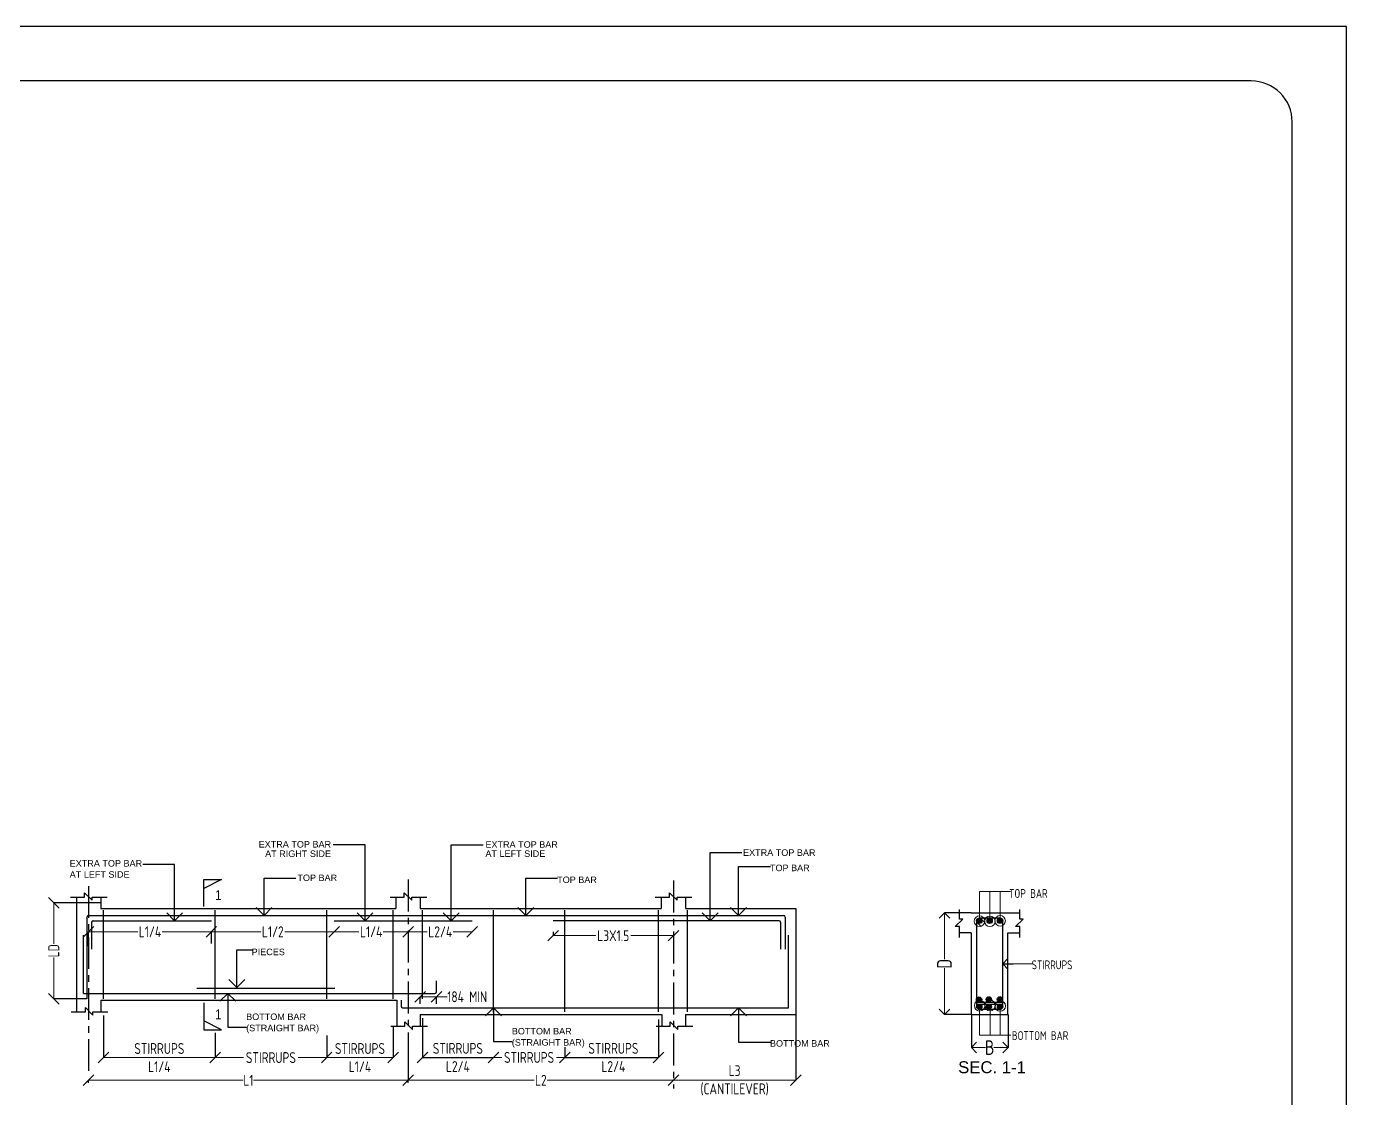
# Model space of a CAD drawing. Header units: inches. Extents: x -605 to 2991212, y -2872845 to 0.
# Drawn here: x 2852199 to 2877048, y -2066002 to -2045825 of the extents above; entities that cross this region are included whole.
import ezdxf
from ezdxf.enums import TextEntityAlignment as Align

# ---------------------------------------------------------------- set-up
doc = ezdxf.new("R2010")
doc.units = ezdxf.units.IN
doc.header["$LTSCALE"] = 600
doc.header["$MEASUREMENT"] = 0
doc.linetypes.add('CENTER', pattern=[2, 1.25, -0.25, 0.25, -0.25])
for name, color, linetype, lineweight in [('BLOCK', 7, 'Continuous', 30), ('ELE', 30, 'Continuous', 18), ('L4', 4, 'Continuous', 30), ('rDIMension', 1, 'Continuous', 18), ('rRCC 1', 3, 'Continuous', 25), ('rREINF 1', 1, 'Continuous', 25), ('rREINF 2', 4, 'Continuous', 25), ('rSHEET', 2, 'Continuous', 30), ('TEXT6', 6, 'Continuous', 50)]:
    doc.layers.add(name, color=color, linetype=linetype, lineweight=lineweight)
doc.styles.add('DIM', font='geniso.shx', dxfattribs={"width": 0.85})
doc.styles.add('ROMANS', font='arial.ttf')
doc.styles.add('style1', font='arial.ttf', dxfattribs={"height": 8})
doc.dimstyles.new('ST-100', dxfattribs={"dimscale": 100, "dimtxt": 2.5, "dimasz": 2, "dimexe": 0.18, "dimexo": 0.0625, "dimgap": 0.2, "dimtad": 0, "dimdec": 0, "dimzin": 0, "dimdsep": 46, "dimtxsty": 'DIM', "dimblk": 'OPEN90', "dimcen": 0.09, "dimclrd": 256, "dimclrt": 7, "dimadec": 0, "dimazin": 0, "dimtfac": 1, "dimtdec": 0, "dimtofl": 0, "dimtmove": 0, "dimatfit": 3, "dimldrblk": 'OPEN90', "dimfxl": 1, "dimtolj": 1, "dimtzin": 0, "dimlwd": -1, "dimarcsym": 0})
doc.dimstyles.new('ST-50', dxfattribs={"dimscale": 100, "dimtxt": 2.5, "dimasz": 2, "dimexe": 0.18, "dimexo": 0.0625, "dimgap": 0.2, "dimtad": 0, "dimdec": 0, "dimlfac": 0.5, "dimzin": 0, "dimdsep": 46, "dimtxsty": 'DIM', "dimblk": 'OPEN90', "dimcen": 0.09, "dimclrd": 256, "dimclrt": 7, "dimadec": 0, "dimazin": 0, "dimtfac": 1, "dimtdec": 0, "dimtofl": 0, "dimtmove": 0, "dimatfit": 3, "dimldrblk": 'OPEN90', "dimfxl": 1, "dimtolj": 1, "dimtzin": 0, "dimlwd": -1, "dimarcsym": 0})

# ---------------------------------------------------------------- blocks, each defined once
blk = doc.blocks.new('_Open90')
at = {"color": 0, "linetype": 'ByBlock', "lineweight": -2}
for p, q in [((0, 0), (-1, 0)), ((-0.5, 0.5), (0, 0)), ((0, 0), (-0.5, -0.5))]:
    blk.add_line(p, q, dxfattribs=at)
blk = doc.blocks.new('*D256')
at = {"layer": 'Defpoints', "color": 0, "linetype": 'ByBlock', "transparency": 16777216}
for p in [(2869478, -2062507), (2869762, -2062507), (2869985, -2064422)]:
    blk.add_point(p, dxfattribs=at)
at = {"layer": 'rDIMension', "color": 0, "lineweight": -2, "transparency": 16777216}
for p, q in [((2869762, -2062507), (2869478, -2062507)), ((2869985, -2064422), (2869478, -2064422))]:
    blk.add_line(p, q, dxfattribs=at)
at = {"layer": 'rDIMension', "transparency": 16777216}
for p, q in [((2869478, -2062707), (2869478, -2063380)), ((2869478, -2064222), (2869478, -2063550))]:
    blk.add_line(p, q, dxfattribs=at)
at = {"layer": 'rDIMension', "linetype": 'ByBlock', "transparency": 16777216, "xscale": 200, "yscale": 200, "zscale": 200}
for p, rotation in [((2869478, -2062507), 90), ((2869478, -2064422), 270)]:
    blk.add_blockref('_Open90', p, dxfattribs=dict(at, rotation=rotation))
at = {"layer": 'rDIMension', "color": 7, "linetype": 'ByBlock', "transparency": 16777216, "insert": (2869478, -2063465), "char_height": 275, "attachment_point": 5, "rotation": 90, "style": 'DIM'}
blk.add_mtext('\\A1;D', dxfattribs=at)
blk = doc.blocks.new('*D257')
at = {"layer": 'Defpoints', "color": 0, "linetype": 'ByBlock', "transparency": 16777216}
for p in [(2869985, -2064422), (2870675, -2064422), (2870675, -2065043)]:
    blk.add_point(p, dxfattribs=at)
at = {"layer": 'rDIMension', "color": 0, "lineweight": -2, "transparency": 16777216}
for p, q in [((2869985, -2064422), (2869985, -2065043)), ((2870675, -2064422), (2870675, -2065043))]:
    blk.add_line(p, q, dxfattribs=at)
at = {"layer": 'rDIMension', "transparency": 16777216}
for p, q in [((2870185, -2065043), (2870251, -2065043)), ((2870475, -2065043), (2870408, -2065043))]:
    blk.add_line(p, q, dxfattribs=at)
at = {"layer": 'rDIMension', "linetype": 'ByBlock', "transparency": 16777216, "xscale": 200, "yscale": 200, "zscale": 200, "rotation": 180}
blk.add_blockref('_Open90', (2869985, -2065043), dxfattribs=at)
at = {"layer": 'rDIMension', "linetype": 'ByBlock', "transparency": 16777216, "xscale": 200, "yscale": 200, "zscale": 200}
blk.add_blockref('_Open90', (2870675, -2065043), dxfattribs=at)
at = {"layer": 'rDIMension', "color": 7, "linetype": 'ByBlock', "transparency": 16777216, "insert": (2870330, -2065043), "char_height": 275, "attachment_point": 5, "style": 'DIM'}
blk.add_mtext('\\A1;B', dxfattribs=at)
blk = doc.blocks.new('_Oblique')
at = {"color": 0, "lineweight": -2}
blk.add_line((-0.5, -0.5), (0.5, 0.5), dxfattribs=at)
blk = doc.blocks.new('*D243')
at = {"layer": 'Defpoints', "color": 0, "linetype": 'ByBlock', "transparency": 16777216}
for p in [(2864097, -2064517), (2862332, -2065037), (2862332, -2065228)]:
    blk.add_point(p, dxfattribs=at)
at = {"layer": 'rDIMension', "color": 0, "lineweight": -2, "transparency": 16777216}
for p, q in [((2864097, -2064517), (2864097, -2065228)), ((2862332, -2065037), (2862332, -2065228))]:
    blk.add_line(p, q, dxfattribs=at)
at = {"layer": 'rDIMension', "transparency": 16777216}
for p, q in [((2862332, -2065228), (2862732, -2065228)), ((2864097, -2065228), (2863762, -2065228))]:
    blk.add_line(p, q, dxfattribs=at)
at = {"layer": 'rDIMension', "linetype": 'ByBlock', "transparency": 16777216, "xscale": 200, "yscale": 200, "zscale": 200, "rotation": 180}
blk.add_blockref('_Oblique', (2862332, -2065228), dxfattribs=at)
at = {"layer": 'rDIMension', "linetype": 'ByBlock', "transparency": 16777216, "xscale": 200, "yscale": 200, "zscale": 200}
blk.add_blockref('_Oblique', (2864097, -2065228), dxfattribs=at)
at = {"layer": 'rDIMension', "color": 7, "linetype": 'ByBlock', "transparency": 16777216, "insert": (2863247, -2065228), "char_height": 205, "attachment_point": 5, "style": 'DIM'}
blk.add_mtext('\\A1;STIRRUPS\\PL2/4', dxfattribs=at)
blk = doc.blocks.new('*D244')
at = {"layer": 'Defpoints', "color": 0, "linetype": 'ByBlock', "transparency": 16777216}
for p in [(2860989, -2065228), (2860989, -2065228), (2862332, -2065228)]:
    blk.add_point(p, dxfattribs=at)
at = {"layer": 'rDIMension', "transparency": 16777216}
for p, q in [((2860989, -2065228), (2861145, -2065228)), ((2862332, -2065228), (2862175, -2065228))]:
    blk.add_line(p, q, dxfattribs=at)
at = {"layer": 'rDIMension', "linetype": 'ByBlock', "transparency": 16777216, "xscale": 200, "yscale": 200, "zscale": 200, "rotation": 180}
blk.add_blockref('_Oblique', (2860989, -2065228), dxfattribs=at)
at = {"layer": 'rDIMension', "linetype": 'ByBlock', "transparency": 16777216, "xscale": 200, "yscale": 200, "zscale": 200}
blk.add_blockref('_Oblique', (2862332, -2065228), dxfattribs=at)
at = {"layer": 'rDIMension', "color": 7, "linetype": 'ByBlock', "transparency": 16777216, "insert": (2861660, -2065228), "char_height": 205, "attachment_point": 5, "style": 'DIM'}
blk.add_mtext('\\A1;STIRRUPS', dxfattribs=at)
blk = doc.blocks.new('*D245')
at = {"layer": 'Defpoints', "color": 0, "linetype": 'ByBlock', "transparency": 16777216}
for p in [(2859652, -2064487), (2860989, -2065228), (2860989, -2065228)]:
    blk.add_point(p, dxfattribs=at)
at = {"layer": 'rDIMension', "color": 0, "lineweight": -2, "transparency": 16777216}
blk.add_line((2859652, -2064487), (2859652, -2065228), dxfattribs=at)
at = {"layer": 'rDIMension', "transparency": 16777216}
for p, q in [((2859652, -2065228), (2859806, -2065228)), ((2860989, -2065228), (2860835, -2065228))]:
    blk.add_line(p, q, dxfattribs=at)
at = {"layer": 'rDIMension', "linetype": 'ByBlock', "transparency": 16777216, "xscale": 200, "yscale": 200, "zscale": 200, "rotation": 180}
blk.add_blockref('_Oblique', (2859652, -2065228), dxfattribs=at)
at = {"layer": 'rDIMension', "linetype": 'ByBlock', "transparency": 16777216, "xscale": 200, "yscale": 200, "zscale": 200}
blk.add_blockref('_Oblique', (2860989, -2065228), dxfattribs=at)
at = {"layer": 'rDIMension', "color": 7, "linetype": 'ByBlock', "transparency": 16777216, "insert": (2860320, -2065228), "char_height": 205, "attachment_point": 5, "style": 'DIM'}
blk.add_mtext('\\A1;STIRRUPS\\PL2/4', dxfattribs=at)
blk = doc.blocks.new('*D246')
at = {"layer": 'Defpoints', "color": 0, "linetype": 'ByBlock', "transparency": 16777216}
for p in [(2853370, -2065706), (2859384, -2065658), (2859384, -2065706)]:
    blk.add_point(p, dxfattribs=at)
at = {"layer": 'rDIMension', "color": 0, "lineweight": -2, "transparency": 16777216}
for p, q in [((2853370, -2065706), (2853370, -2065658)), ((2859384, -2065706), (2859384, -2065658))]:
    blk.add_line(p, q, dxfattribs=at)
at = {"layer": 'rDIMension', "transparency": 16777216}
for p, q in [((2853370, -2065658), (2856279, -2065658)), ((2859384, -2065658), (2856475, -2065658))]:
    blk.add_line(p, q, dxfattribs=at)
at = {"layer": 'rDIMension', "linetype": 'ByBlock', "transparency": 16777216, "xscale": 200, "yscale": 200, "zscale": 200, "rotation": 180}
blk.add_blockref('_Oblique', (2853370, -2065658), dxfattribs=at)
at = {"layer": 'rDIMension', "linetype": 'ByBlock', "transparency": 16777216, "xscale": 200, "yscale": 200, "zscale": 200}
blk.add_blockref('_Oblique', (2859384, -2065658), dxfattribs=at)
at = {"layer": 'rDIMension', "color": 7, "linetype": 'ByBlock', "transparency": 16777216, "insert": (2856377, -2065658), "char_height": 205, "attachment_point": 5, "style": 'DIM'}
blk.add_mtext('\\A1;L1', dxfattribs=at)
blk = doc.blocks.new('*D247')
at = {"layer": 'Defpoints', "color": 0, "linetype": 'ByBlock', "transparency": 16777216}
for p in [(2859384, -2065344), (2864377, -2065658), (2864377, -2065658)]:
    blk.add_point(p, dxfattribs=at)
at = {"layer": 'rDIMension', "color": 0, "lineweight": -2, "transparency": 16777216}
for p, q in [((2859384, -2065344), (2859384, -2065658)), ((2864377, -2065658), (2864377, -2065658))]:
    blk.add_line(p, q, dxfattribs=at)
at = {"layer": 'rDIMension', "transparency": 16777216}
for p, q in [((2859384, -2065658), (2861759, -2065658)), ((2864377, -2065658), (2862002, -2065658))]:
    blk.add_line(p, q, dxfattribs=at)
at = {"layer": 'rDIMension', "linetype": 'ByBlock', "transparency": 16777216, "xscale": 200, "yscale": 200, "zscale": 200, "rotation": 180}
blk.add_blockref('_Oblique', (2859384, -2065658), dxfattribs=at)
at = {"layer": 'rDIMension', "linetype": 'ByBlock', "transparency": 16777216, "xscale": 200, "yscale": 200, "zscale": 200}
blk.add_blockref('_Oblique', (2864377, -2065658), dxfattribs=at)
at = {"layer": 'rDIMension', "color": 7, "linetype": 'ByBlock', "transparency": 16777216, "insert": (2861881, -2065658), "char_height": 205, "attachment_point": 5, "style": 'DIM'}
blk.add_mtext('\\A1;L2', dxfattribs=at)
blk = doc.blocks.new('*D258')
at = {"layer": 'Defpoints', "color": 0, "linetype": 'ByBlock', "transparency": 16777216}
for p in [(2866681, -2064422), (2864377, -2065658), (2866681, -2065658)]:
    blk.add_point(p, dxfattribs=at)
at = {"layer": 'rDIMension', "color": 0, "lineweight": -2, "transparency": 16777216}
for p, q in [((2866681, -2064422), (2866681, -2065658)), ((2864377, -2065658), (2864377, -2065658))]:
    blk.add_line(p, q, dxfattribs=at)
at = {"layer": 'rDIMension', "transparency": 16777216}
for p, q in [((2864377, -2065658), (2864829, -2065658)), ((2866681, -2065658), (2866228, -2065658))]:
    blk.add_line(p, q, dxfattribs=at)
at = {"layer": 'rDIMension', "linetype": 'ByBlock', "transparency": 16777216, "xscale": 200, "yscale": 200, "zscale": 200, "rotation": 180}
blk.add_blockref('_Oblique', (2864377, -2065658), dxfattribs=at)
at = {"layer": 'rDIMension', "linetype": 'ByBlock', "transparency": 16777216, "xscale": 200, "yscale": 200, "zscale": 200}
blk.add_blockref('_Oblique', (2866681, -2065658), dxfattribs=at)
at = {"layer": 'rDIMension', "color": 7, "linetype": 'ByBlock', "transparency": 16777216, "insert": (2865529, -2065658), "char_height": 205, "attachment_point": 5, "style": 'DIM'}
blk.add_mtext('\\A1;L3\\P(CANTILEVER)', dxfattribs=at)
blk = doc.blocks.new('*D248')
at = {"layer": 'Defpoints', "color": 0, "linetype": 'ByBlock', "transparency": 16777216}
for p in [(2859104, -2064639), (2857851, -2064813), (2857851, -2065231)]:
    blk.add_point(p, dxfattribs=at)
at = {"layer": 'rDIMension', "color": 0, "lineweight": -2, "transparency": 16777216}
for p, q in [((2859104, -2064639), (2859104, -2065231)), ((2857851, -2064813), (2857851, -2065231))]:
    blk.add_line(p, q, dxfattribs=at)
at = {"layer": 'rDIMension', "transparency": 16777216}
for p, q in [((2857851, -2065231), (2857963, -2065231)), ((2859104, -2065231), (2858992, -2065231))]:
    blk.add_line(p, q, dxfattribs=at)
at = {"layer": 'rDIMension', "linetype": 'ByBlock', "transparency": 16777216, "xscale": 200, "yscale": 200, "zscale": 200, "rotation": 180}
blk.add_blockref('_Oblique', (2857851, -2065231), dxfattribs=at)
at = {"layer": 'rDIMension', "linetype": 'ByBlock', "transparency": 16777216, "xscale": 200, "yscale": 200, "zscale": 200}
blk.add_blockref('_Oblique', (2859104, -2065231), dxfattribs=at)
at = {"layer": 'rDIMension', "color": 7, "linetype": 'ByBlock', "transparency": 16777216, "insert": (2858477, -2065231), "char_height": 205, "attachment_point": 5, "style": 'DIM'}
blk.add_mtext('\\A1;STIRRUPS\\PL1/4', dxfattribs=at)
blk = doc.blocks.new('*D249')
at = {"layer": 'Defpoints', "color": 0, "linetype": 'ByBlock', "transparency": 16777216}
for p in [(2855751, -2064762), (2857851, -2064859), (2855751, -2065231)]:
    blk.add_point(p, dxfattribs=at)
at = {"layer": 'rDIMension', "color": 0, "lineweight": -2, "transparency": 16777216}
for p, q in [((2855751, -2064762), (2855751, -2065231)), ((2857851, -2064859), (2857851, -2065231))]:
    blk.add_line(p, q, dxfattribs=at)
at = {"layer": 'rDIMension', "transparency": 16777216}
for p, q in [((2855751, -2065231), (2856286, -2065231)), ((2857851, -2065231), (2857316, -2065231))]:
    blk.add_line(p, q, dxfattribs=at)
at = {"layer": 'rDIMension', "linetype": 'ByBlock', "transparency": 16777216, "xscale": 200, "yscale": 200, "zscale": 200, "rotation": 180}
blk.add_blockref('_Oblique', (2855751, -2065231), dxfattribs=at)
at = {"layer": 'rDIMension', "linetype": 'ByBlock', "transparency": 16777216, "xscale": 200, "yscale": 200, "zscale": 200}
blk.add_blockref('_Oblique', (2857851, -2065231), dxfattribs=at)
at = {"layer": 'rDIMension', "color": 7, "linetype": 'ByBlock', "transparency": 16777216, "insert": (2856801, -2065231), "char_height": 205, "attachment_point": 5, "style": 'DIM'}
blk.add_mtext('\\A1;STIRRUPS', dxfattribs=at)
blk = doc.blocks.new('*D250')
at = {"layer": 'Defpoints', "color": 0, "linetype": 'ByBlock', "transparency": 16777216}
for p in [(2853651, -2064441), (2855751, -2064836), (2853651, -2065231)]:
    blk.add_point(p, dxfattribs=at)
at = {"layer": 'rDIMension', "color": 0, "lineweight": -2, "transparency": 16777216}
for p, q in [((2853651, -2064441), (2853651, -2065231)), ((2855751, -2064836), (2855751, -2065231))]:
    blk.add_line(p, q, dxfattribs=at)
at = {"layer": 'rDIMension', "transparency": 16777216}
for p, q in [((2853651, -2065231), (2854186, -2065231)), ((2855751, -2065231), (2855216, -2065231))]:
    blk.add_line(p, q, dxfattribs=at)
at = {"layer": 'rDIMension', "linetype": 'ByBlock', "transparency": 16777216, "xscale": 200, "yscale": 200, "zscale": 200, "rotation": 180}
blk.add_blockref('_Oblique', (2853651, -2065231), dxfattribs=at)
at = {"layer": 'rDIMension', "linetype": 'ByBlock', "transparency": 16777216, "xscale": 200, "yscale": 200, "zscale": 200}
blk.add_blockref('_Oblique', (2855751, -2065231), dxfattribs=at)
at = {"layer": 'rDIMension', "color": 7, "linetype": 'ByBlock', "transparency": 16777216, "insert": (2854701, -2065231), "char_height": 205, "attachment_point": 5, "style": 'DIM'}
blk.add_mtext('\\A1;STIRRUPS\\PL1/4', dxfattribs=at)
blk = doc.blocks.new('*D251')
at = {"layer": 'Defpoints', "color": 0, "linetype": 'ByBlock', "transparency": 16777216}
for p in [(2855680, -2062863), (2853370, -2063136), (2855680, -2063085)]:
    blk.add_point(p, dxfattribs=at)
at = {"layer": 'rDIMension', "color": 0, "lineweight": -2, "transparency": 16777216}
for p, q in [((2853370, -2063136), (2853370, -2062863)), ((2855680, -2063085), (2855680, -2062863))]:
    blk.add_line(p, q, dxfattribs=at)
at = {"layer": 'rDIMension', "transparency": 16777216}
for p, q in [((2853370, -2062863), (2854296, -2062863)), ((2855680, -2062863), (2854754, -2062863))]:
    blk.add_line(p, q, dxfattribs=at)
at = {"layer": 'rDIMension', "linetype": 'ByBlock', "transparency": 16777216, "xscale": 200, "yscale": 200, "zscale": 200, "rotation": 180}
blk.add_blockref('_Oblique', (2853370, -2062863), dxfattribs=at)
at = {"layer": 'rDIMension', "linetype": 'ByBlock', "transparency": 16777216, "xscale": 200, "yscale": 200, "zscale": 200}
blk.add_blockref('_Oblique', (2855680, -2062863), dxfattribs=at)
at = {"layer": 'rDIMension', "color": 7, "linetype": 'ByBlock', "transparency": 16777216, "insert": (2854525, -2062863), "char_height": 205, "attachment_point": 5, "style": 'DIM'}
blk.add_mtext('\\A1;L1/4', dxfattribs=at)
blk = doc.blocks.new('*D252')
at = {"layer": 'Defpoints', "color": 0, "linetype": 'ByBlock', "transparency": 16777216}
for p in [(2855680, -2062863), (2857993, -2062863), (2857993, -2062863)]:
    blk.add_point(p, dxfattribs=at)
at = {"layer": 'rDIMension', "transparency": 16777216}
for p, q in [((2855680, -2062863), (2856611, -2062863)), ((2857993, -2062863), (2857062, -2062863))]:
    blk.add_line(p, q, dxfattribs=at)
at = {"layer": 'rDIMension', "linetype": 'ByBlock', "transparency": 16777216, "xscale": 200, "yscale": 200, "zscale": 200, "rotation": 180}
blk.add_blockref('_Oblique', (2855680, -2062863), dxfattribs=at)
at = {"layer": 'rDIMension', "linetype": 'ByBlock', "transparency": 16777216, "xscale": 200, "yscale": 200, "zscale": 200}
blk.add_blockref('_Oblique', (2857993, -2062863), dxfattribs=at)
at = {"layer": 'rDIMension', "color": 7, "linetype": 'ByBlock', "transparency": 16777216, "insert": (2856837, -2062863), "char_height": 205, "attachment_point": 5, "style": 'DIM'}
blk.add_mtext('\\A1;L1/2', dxfattribs=at)
blk = doc.blocks.new('*D259')
at = {"layer": 'Defpoints', "color": 0, "linetype": 'ByBlock', "transparency": 16777216}
for p in [(2857993, -2062863), (2859384, -2062863), (2859384, -2062863)]:
    blk.add_point(p, dxfattribs=at)
at = {"layer": 'rDIMension', "transparency": 16777216}
for p, q in [((2857993, -2062863), (2858459, -2062863)), ((2859384, -2062863), (2858917, -2062863))]:
    blk.add_line(p, q, dxfattribs=at)
at = {"layer": 'rDIMension', "color": 0, "lineweight": -2, "transparency": 16777216}
blk.add_line((2859384, -2062863), (2859384, -2062863), dxfattribs=at)
at = {"layer": 'rDIMension', "linetype": 'ByBlock', "transparency": 16777216, "xscale": 200, "yscale": 200, "zscale": 200, "rotation": 180}
blk.add_blockref('_Oblique', (2857993, -2062863), dxfattribs=at)
at = {"layer": 'rDIMension', "linetype": 'ByBlock', "transparency": 16777216, "xscale": 200, "yscale": 200, "zscale": 200}
blk.add_blockref('_Oblique', (2859384, -2062863), dxfattribs=at)
at = {"layer": 'rDIMension', "color": 7, "linetype": 'ByBlock', "transparency": 16777216, "insert": (2858688, -2062863), "char_height": 205, "attachment_point": 5, "style": 'DIM'}
blk.add_mtext('\\A1;L1/4', dxfattribs=at)
blk = doc.blocks.new('*D253')
at = {"layer": 'Defpoints', "color": 0, "linetype": 'ByBlock', "transparency": 16777216}
for p in [(2859384, -2062863), (2860592, -2062863), (2860592, -2062863)]:
    blk.add_point(p, dxfattribs=at)
at = {"layer": 'rDIMension', "transparency": 16777216}
for p, q in [((2859384, -2062863), (2859741, -2062863)), ((2860592, -2062863), (2860234, -2062863))]:
    blk.add_line(p, q, dxfattribs=at)
at = {"layer": 'rDIMension', "linetype": 'ByBlock', "transparency": 16777216, "xscale": 200, "yscale": 200, "zscale": 200, "rotation": 180}
blk.add_blockref('_Oblique', (2859384, -2062863), dxfattribs=at)
at = {"layer": 'rDIMension', "linetype": 'ByBlock', "transparency": 16777216, "xscale": 200, "yscale": 200, "zscale": 200}
blk.add_blockref('_Oblique', (2860592, -2062863), dxfattribs=at)
at = {"layer": 'rDIMension', "color": 7, "linetype": 'ByBlock', "transparency": 16777216, "insert": (2859988, -2062863), "char_height": 205, "attachment_point": 5, "style": 'DIM'}
blk.add_mtext('\\A1;L2/4', dxfattribs=at)
blk = doc.blocks.new('*D260')
at = {"layer": 'Defpoints', "color": 0, "linetype": 'ByBlock', "transparency": 16777216}
for p in [(2862113, -2062863), (2862113, -2062936), (2864377, -2062936)]:
    blk.add_point(p, dxfattribs=at)
at = {"layer": 'rDIMension', "color": 0, "lineweight": -2, "transparency": 16777216}
for p, q in [((2862113, -2062863), (2862113, -2062936)), ((2864377, -2062936), (2864377, -2062936))]:
    blk.add_line(p, q, dxfattribs=at)
at = {"layer": 'rDIMension', "transparency": 16777216}
for p, q in [((2862113, -2062936), (2862917, -2062936)), ((2864377, -2062936), (2863574, -2062936))]:
    blk.add_line(p, q, dxfattribs=at)
at = {"layer": 'rDIMension', "linetype": 'ByBlock', "transparency": 16777216, "xscale": 200, "yscale": 200, "zscale": 200, "rotation": 180}
blk.add_blockref('_Oblique', (2862113, -2062936), dxfattribs=at)
at = {"layer": 'rDIMension', "linetype": 'ByBlock', "transparency": 16777216, "xscale": 200, "yscale": 200, "zscale": 200}
blk.add_blockref('_Oblique', (2864377, -2062936), dxfattribs=at)
at = {"layer": 'rDIMension', "color": 7, "linetype": 'ByBlock', "transparency": 16777216, "insert": (2863245, -2062936), "char_height": 205, "attachment_point": 5, "style": 'DIM'}
blk.add_mtext('\\A1;L3X1.5', dxfattribs=at)
blk = doc.blocks.new('*D254')
at = {"layer": 'Defpoints', "color": 0, "linetype": 'ByBlock', "transparency": 16777216}
for p in [(2859917, -2064086), (2859613, -2064218), (2859917, -2064218)]:
    blk.add_point(p, dxfattribs=at)
at = {"layer": 'rDIMension', "color": 0, "lineweight": -2, "transparency": 16777216}
for p, q in [((2859613, -2064218), (2859613, -2064086)), ((2859917, -2064218), (2859917, -2064086))]:
    blk.add_line(p, q, dxfattribs=at)
at = {"layer": 'rDIMension', "transparency": 16777216}
for p, q in [((2859613, -2064086), (2859917, -2064086)), ((2859917, -2064086), (2860117, -2064086))]:
    blk.add_line(p, q, dxfattribs=at)
at = {"layer": 'rDIMension', "linetype": 'ByBlock', "transparency": 16777216, "xscale": 200, "yscale": 200, "zscale": 200, "rotation": 180}
blk.add_blockref('_Oblique', (2859613, -2064086), dxfattribs=at)
at = {"layer": 'rDIMension', "linetype": 'ByBlock', "transparency": 16777216, "xscale": 200, "yscale": 200, "zscale": 200}
blk.add_blockref('_Oblique', (2859917, -2064086), dxfattribs=at)
at = {"layer": 'rDIMension', "color": 7, "linetype": 'ByBlock', "transparency": 16777216, "insert": (2860495, -2064086), "char_height": 205, "attachment_point": 5, "style": 'DIM'}
blk.add_mtext('\\A1;184 MIN', dxfattribs=at)
blk = doc.blocks.new('*D261')
at = {"layer": 'Defpoints', "color": 0, "linetype": 'ByBlock', "transparency": 16777216}
for p in [(2853599, -2062318), (2852714, -2064123), (2853339, -2064123)]:
    blk.add_point(p, dxfattribs=at)
at = {"layer": 'rDIMension', "color": 0, "lineweight": -2, "transparency": 16777216}
for p, q in [((2853599, -2062318), (2852714, -2062318)), ((2853339, -2064123), (2852714, -2064123))]:
    blk.add_line(p, q, dxfattribs=at)
at = {"layer": 'rDIMension', "transparency": 16777216}
for p, q in [((2852714, -2062318), (2852714, -2063091)), ((2852714, -2064123), (2852714, -2063350))]:
    blk.add_line(p, q, dxfattribs=at)
at = {"layer": 'rDIMension', "linetype": 'ByBlock', "transparency": 16777216, "xscale": 200, "yscale": 200, "zscale": 200}
for p, rotation in [((2852714, -2062318), 90), ((2852714, -2064123), 270)]:
    blk.add_blockref('_Oblique', p, dxfattribs=dict(at, rotation=rotation))
at = {"layer": 'rDIMension', "color": 7, "linetype": 'ByBlock', "transparency": 16777216, "insert": (2852714, -2063221), "char_height": 205, "attachment_point": 5, "rotation": 90, "style": 'DIM'}
blk.add_mtext('\\A1;LD', dxfattribs=at)
blk = doc.blocks.new('SMV-2')
at = {"layer": 'L4'}
for points in [[(0, 0), (0, -815), (-535, -815)], [(-535, -815), (0, -546)]]:
    blk.add_lwpolyline(points, dxfattribs=at)
at = {"layer": 'TEXT6', "style": 'ROMANS', "width": 0.85}
blk.add_attdef('SEC', text='', height=300, dxfattribs=at).set_placement((-410, -346), align=Align.MIDDLE_CENTER)

msp = doc.modelspace()

# ---------------------------------------------------------------- hatches: boundary and pattern name
at = {"layer": 'rREINF 2'}
h = msp.add_hatch(color=256, dxfattribs=at)
h.dxf.hatch_style = 1
h.paths.add_polyline_path([(2870183.7, -2062656.9, 1), (2870084.7, -2062656.9, 1)])
h = msp.add_hatch(color=256, dxfattribs=at)
h.dxf.hatch_style = 1
h.paths.add_polyline_path([(2870379.2, -2062656.9, 1), (2870280.2, -2062656.9, 1)])
h = msp.add_hatch(color=256, dxfattribs=at)
h.dxf.hatch_style = 1
h.paths.add_polyline_path([(2870574.7, -2062656.9, 1), (2870475.7, -2062656.9, 1)])
h = msp.add_hatch(color=256, dxfattribs=at)
h.dxf.hatch_style = 1
h.paths.add_polyline_path([(2870180.1, -2064139, 1), (2870081.1, -2064139, 1)])
h = msp.add_hatch(color=256, dxfattribs=at)
h.dxf.hatch_style = 1
h.paths.add_polyline_path([(2870363.5, -2064135.4, 1), (2870264.5, -2064135.4, 1)])
h = msp.add_hatch(color=256, dxfattribs=at)
h.dxf.hatch_style = 1
h.paths.add_polyline_path([(2870572, -2064133.1, 1), (2870473, -2064133.1, 1)])
h = msp.add_hatch(color=256, dxfattribs=at)
h.dxf.hatch_style = 1
h.paths.add_polyline_path([(2870183.7, -2064272.5, 1), (2870084.7, -2064272.5, 1)])
h = msp.add_hatch(color=256, dxfattribs=at)
h.dxf.hatch_style = 1
h.paths.add_polyline_path([(2870363.5, -2064272.5, 1), (2870264.5, -2064272.5, 1)])
h = msp.add_hatch(color=256, dxfattribs=at)
h.dxf.hatch_style = 1
h.paths.add_polyline_path([(2870574.7, -2064272.5, 1), (2870475.7, -2064272.5, 1)])

# ---------------------------------------------------------------- linework, layer by layer
at = {"color": 8, "linetype": 'CENTER', "ltscale": 0.8}
for p, q in [((2859384.2, -2061879.1), (2859384.2, -2065540.2)), ((2864376.8, -2061899.8), (2864376.8, -2065815.2)), ((2853369.7, -2062002), (2853369.7, -2065540.2))]:
    msp.add_line(p, q, dxfattribs=at)
at = {"layer": 'rDIMension', "linetype": 'ByBlock'}
for p, q in [((2853650.9, -2065231.4), (2855750.9, -2065231.4)), ((2857850.9, -2065231.4), (2859103.9, -2065231.4)), ((2864376.8, -2065657.8), (2866680.5, -2065657.8))]:
    msp.add_line(p, q, dxfattribs=at)
at = {"layer": 'rRCC 1'}
for p, q in [((2853140.5, -2062209.4), (2853140.5, -2064368.3)), ((2853598.9, -2062209.4), (2853598.9, -2062426.9)), ((2859154.9, -2062209.4), (2859154.9, -2062426.9)), ((2859613.4, -2062209.4), (2859613.4, -2062426.9)), ((2864147.6, -2062209.4), (2864147.6, -2062426.9)), ((2864606.1, -2062209.4), (2864606.1, -2062426.9)), ((2853598.9, -2062426.9), (2859154.9, -2062426.9)), ((2859613.4, -2062426.9), (2864147.6, -2062426.9)), ((2864606.1, -2062426.9), (2866680.5, -2062426.9)), ((2866680.5, -2062426.9), (2866680.5, -2064422)), ((2869984.7, -2062507.4), (2869761.7, -2062507.4)), ((2869984.7, -2062507.4), (2870674.7, -2062507.4)), ((2870674.7, -2062507.4), (2870897.7, -2062507.4)), ((2869984.7, -2062882.4), (2869761.7, -2062882.4)), ((2870674.7, -2062882.4), (2870897.7, -2062882.4)), ((2853598.9, -2064151.6), (2859168.8, -2064151.6)), ((2853598.9, -2064151.6), (2853598.9, -2064368.3)), ((2859168.8, -2064151.6), (2859168.8, -2064638.7)), ((2859613.4, -2064293), (2864161.5, -2064293)), ((2859613.4, -2064422), (2864161.5, -2064422)), ((2859613.4, -2064422), (2859613.4, -2064638.7)), ((2864161.5, -2064422), (2864161.5, -2064638.7)), ((2864606.1, -2064422), (2866680.5, -2064422)), ((2864606.1, -2064422), (2864606.1, -2064638.7))]:
    msp.add_line(p, q, dxfattribs=at)
at = {"layer": 'rRCC 1', "color": 1, "linetype": 'ByBlock'}
for p, q in [((2870097.5, -2062690.1), (2870169.4, -2062761.9)), ((2870170.2, -2062622.9), (2870231.9, -2062684.6)), ((2870084.7, -2064184.9), (2870574.7, -2064184.9)), ((2870084.7, -2064223), (2870574.7, -2064223))]:
    msp.add_line(p, q, dxfattribs=at)
at = {"layer": 'rRCC 1'}
for points in [[(2853028.8, -2062209.4), (2853294.7, -2062209.4), (2853294.7, -2062127.4), (2853438.1, -2062270.9), (2853438.1, -2062209.4), (2853719.5, -2062209.4)], [(2859043.3, -2062209.4), (2859309.1, -2062209.4), (2859309.1, -2062127.4), (2859452.6, -2062270.9), (2859452.6, -2062209.4), (2859733.9, -2062209.4)], [(2864036, -2062209.4), (2864301.8, -2062209.4), (2864301.8, -2062127.4), (2864445.3, -2062270.9), (2864445.3, -2062209.4), (2864726.6, -2062209.4)], [(2869761.7, -2062970.4), (2869761.7, -2062766.6), (2869679.7, -2062766.6), (2869823.2, -2062623.1), (2869761.7, -2062623.1), (2869761.7, -2062441.3)], [(2870897.7, -2062970.4), (2870897.7, -2062766.6), (2870815.8, -2062766.6), (2870959.3, -2062623.1), (2870897.7, -2062623.1), (2870897.7, -2062441.3)], [(2869984.7, -2062882.4), (2869984.7, -2064422), (2870674.7, -2064422), (2870674.7, -2062882.4)], [(2853042.7, -2064368.3), (2853308.5, -2064368.3), (2853308.5, -2064286.4), (2853452, -2064429.8), (2853452, -2064368.3), (2853733.4, -2064368.3)], [(2859057.2, -2064638.7), (2859323, -2064638.7), (2859323, -2064556.7), (2859466.5, -2064700.2), (2859466.5, -2064638.7), (2859747.8, -2064638.7)], [(2864049.9, -2064638.7), (2864315.7, -2064638.7), (2864315.7, -2064556.7), (2864459.2, -2064700.2), (2864459.2, -2064638.7), (2864740.5, -2064638.7)]]:
    msp.add_lwpolyline(points, dxfattribs=at)
at = {"layer": 'rRCC 1', "color": 1, "linetype": 'ByBlock'}
msp.add_lwpolyline([(2870525.2, -2062607.4), (2870134.2, -2062607.4, 0.4142136), (2870084.7, -2062656.9), (2870084.7, -2064272.5, 0.4142136), (2870134.2, -2064322), (2870525.2, -2064322, 0.4142136), (2870574.7, -2064272.5), (2870574.7, -2062656.9, 0.4142136)], format="xyb", close=True, dxfattribs=at)
msp.add_arc((2870508.6, -2064116.3), 68.8, 275.3335, 343.95093, dxfattribs=at)
at = {"layer": 'rREINF 1'}
for p, q in [((2853650.9, -2064123.1), (2853650.9, -2062459.4)), ((2855750.9, -2064123.1), (2855750.9, -2062459.4)), ((2857850.9, -2064123.1), (2857850.9, -2062459.4)), ((2859103.9, -2064123.1), (2859103.9, -2062459.4)), ((2859652.1, -2064123.1), (2859652.1, -2062459.4)), ((2860988.7, -2064379.6), (2860988.7, -2062459.4)), ((2862331.6, -2064369.6), (2862331.6, -2062459.4)), ((2864096.6, -2064369.6), (2864096.6, -2062459.4)), ((2864644.8, -2064369.6), (2864644.8, -2062459.4)), ((2853369, -2062556), (2866452, -2062556)), ((2853425.5, -2062684.8), (2853425.5, -2063189.2)), ((2853455.5, -2062654.8), (2855680.5, -2062654.8)), ((2857992.6, -2062654.8), (2860591.6, -2062654.8)), ((2866365.5, -2062654.8), (2862113.4, -2062654.8)), ((2866395.5, -2062684.8), (2866395.5, -2063189.2)), ((2855407.2, -2063922.9), (2858006.2, -2063922.9)), ((2859917.4, -2063991.7), (2859917.4, -2063786.6)), ((2853276.7, -2064021.7), (2859887.4, -2064021.7)), ((2859250.5, -2064151.6), (2859250.5, -2064263)), ((2859280.5, -2064293), (2866544.3, -2064293)), ((2859645.7, -2065227.7), (2860988.7, -2065227.7)), ((2862331.6, -2065227.7), (2864096.6, -2065227.7))]:
    msp.add_line(p, q, dxfattribs=at)
at = {"layer": 'rREINF 1', "color": 1, "linetype": 'ByBlock'}
for p, q in [((2853339, -2062586), (2853339, -2064123.1)), ((2866482, -2062586), (2866482, -2063189.2)), ((2853276.7, -2064021.7), (2853276.7, -2062926.3)), ((2866544.3, -2064293), (2866544.3, -2062926.3))]:
    msp.add_line(p, q, dxfattribs=at)
at = {"layer": 'rREINF 1', "linetype": 'ByBlock'}
for centre, start, end in [((2853369, -2062586), 90, 180), ((2866452, -2062586), 0, 90)]:
    msp.add_arc(centre, 30, start, end, dxfattribs=at)
at = {"layer": 'rREINF 1'}
for centre, start, end in [((2853455.5, -2062684.8), 90, 180), ((2866365.5, -2062684.8), 0, 90), ((2859887.4, -2063991.7), 270, 0), ((2859280.5, -2064263), 180, 270)]:
    msp.add_arc(centre, 30, start, end, dxfattribs=at)
at = {"layer": 'rREINF 2'}
for centre in [(2870134.2, -2062656.9), (2870329.7, -2062656.9), (2870525.2, -2062656.9), (2870130.6, -2064139), (2870314, -2064135.4), (2870522.5, -2064133.1), (2870134.2, -2064272.5), (2870314, -2064272.5), (2870525.2, -2064272.5)]:
    msp.add_circle(centre, 49.5, dxfattribs=at)
at = {"layer": 'rSHEET'}
msp.add_lwpolyline([(2877048.1, -2153550.4), (2877048.1, -2045824.8), (2800878.4, -2045824.8), (2800878.4, -2153550.4)], close=True, dxfattribs=at)
msp.add_lwpolyline([(2876024.1, -2151755), (2876024.1, -2047620.3, 0.4142136), (2875254.6, -2046850.8), (2802671.9, -2046850.8, 0.4142136), (2801902.5, -2047620.3), (2801902.5, -2151755, 0.4142136), (2802671.9, -2152524.4), (2875254.6, -2152524.4, 0.4142136)], format="xyb", close=True, dxfattribs=at)

# ---------------------------------------------------------------- block references
at = {"layer": 'BLOCK'}
ref = msp.add_blockref('SMV-2', (2855539.5, -2062390.3), dxfattribs=dict(at, xscale=0.6250000000291038, yscale=0.6250000000145519, zscale=0.625, rotation=180))
ref.add_attrib('SEC', '1', dxfattribs={"layer": 'TEXT6', "height": 187.5, "style": 'ROMANS', "width": 0.85}).set_placement((2855812.5, -2062173.9), align=Align.MIDDLE_CENTER)
ref = msp.add_blockref('SMV-2', (2855539.5, -2064200), dxfattribs=dict(at, xscale=-0.6250000000291038, yscale=0.6250000000291038, zscale=0.6250000000291038))
ref.add_attrib('SEC', '1', dxfattribs={"layer": 'TEXT6', "height": 187.5, "style": 'ROMANS', "width": 0.85}).set_placement((2855812.5, -2064416.5), align=Align.MIDDLE_CENTER)

# ---------------------------------------------------------------- texts
at = {"layer": 'ELE', "style": 'style1'}
for s, height, p in [('EXTRA TOP BAR', 122, (2856570.4, -2061277.7)), ('EXTRA TOP BAR', 122, (2860838.9, -2061281.8)), ('AT RIGHT SIDE', 122, (2856692.2, -2061454.6)), ('AT LEFT SIDE', 122, (2860838.9, -2061453.6)), ('EXTRA TOP BAR', 122, (2865687.9, -2061434.5)), ('AT LEFT SIDE', 122, (2853013.8, -2061845.1)), ('EXTRA TOP BAR', 122, (2853013.8, -2061636.2)), ('TOP BAR', 122, (2866194.7, -2061722.4)), ('TOP BAR', 122, (2857299.5, -2061908.1)), ('TOP BAR', 122, (2862189.1, -2061945.5)), ('PIECES', 122, (2856438.4, -2063303.2)), ('BOTTOM BAR', 122, (2856335.2, -2064523.1)), ('(STRAIGHT BAR)', 122, (2856335.2, -2064734.6)), ('BOTTOM BAR', 122, (2861335.8, -2064794.4)), ('(STRAIGHT BAR)', 122, (2861335.8, -2065005.9)), ('BOTTOM BAR', 122, (2866194.7, -2065024.5)), ('SEC. 1-1', 225, (2869736.8, -2065524.3))]:
    msp.add_text(s, height=height, dxfattribs=at).set_placement(p)
at = {"layer": 'rDIMension', "color": 7, "linetype": 'ByBlock', "style": 'DIM', "width": 0.85}
for s, p in [('TOP BAR', (2870695.6, -2062225.2)), ('STIRRUPS', (2871120.1, -2063568.7)), ('BOTTOM BAR', (2870747.2, -2064900.8))]:
    msp.add_text(s, height=167, dxfattribs=at).set_placement(p)

# ---------------------------------------------------------------- dimensions: what is measured, and where the dimension line sits
at = {"layer": 'rDIMension', "linetype": 'ByBlock'}
for base, p1, p2, text, override, picture, middle in [((2852714.3, -2064123.1), (2853598.9, -2062318.1), (2853339, -2064123.1), 'LD', {"dimtxt": 2.05, "dimexe": 0, "dimexo": 0, "dimblk1": 'Oblique', "dimblk2": 'Oblique', "dimsah": 1, "dimfxl": 3, "dimtfillclr": 256, "dimarcsym": 1}, '*D261', (2852714.3, -2063220.6)), ((2869477.8, -2062507.4), (2869984.7, -2064422), (2869761.7, -2062507.4), 'D', {"dimtxt": 2.75, "dimexe": 0, "dimexo": 0, "dimfxl": 3, "dimtfillclr": 256, "dimarcsym": 1}, '*D256', (2869477.8, -2063464.7))]:
    dim = msp.add_linear_dim(base=base, p1=p1, p2=p2, angle=90, text=text, dimstyle='ST-100', override=override, dxfattribs=at)
    dim.commit()
    dim.dimension.update_dxf_attribs({"geometry": picture, "text_midpoint": middle})
for base, p1, p2, text, override, picture, middle in [((2855680.5, -2062862.9), (2853369.7, -2063135.6), (2855680.5, -2063085.3), 'L1/4', {"dimtxt": 2.05, "dimexe": 0, "dimexo": 0, "dimblk1": 'Oblique', "dimblk2": 'Oblique', "dimsah": 1, "dimfxl": 3, "dimtfillclr": 256, "dimarcsym": 1}, '*D251', (2854525.1, -2062862.9)), ((2857992.6, -2062862.9), (2855680.5, -2062862.9), (2857992.6, -2062862.9), 'L1/2', {"dimtxt": 2.05, "dimexe": 0, "dimexo": 0, "dimblk1": 'Oblique', "dimblk2": 'Oblique', "dimsah": 1, "dimfxl": 3, "dimtfillclr": 256, "dimarcsym": 1}, '*D252', (2856836.5, -2062862.9)), ((2859384.2, -2062862.9), (2857992.6, -2062862.9), (2859384.2, -2062862.9), 'L1/4', {"dimtxt": 2.05, "dimexe": 0, "dimexo": 0, "dimblk1": 'Oblique', "dimblk2": 'Oblique', "dimsah": 1, "dimfxl": 3, "dimtfillclr": 256, "dimarcsym": 1}, '*D259', (2858688.4, -2062862.9)), ((2860591.6, -2062862.9), (2859384.2, -2062862.9), (2860591.6, -2062862.9), 'L2/4', {"dimtxt": 2.05, "dimexe": 0, "dimexo": 0, "dimblk1": 'Oblique', "dimblk2": 'Oblique', "dimsah": 1, "dimfxl": 3, "dimtfillclr": 256, "dimarcsym": 1}, '*D253', (2859987.9, -2062862.9)), ((2862113.4, -2062935.7), (2864376.8, -2062935.7), (2862113.4, -2062862.9), 'L3X1.5', {"dimtxt": 2.05, "dimexe": 0, "dimexo": 0, "dimblk1": 'Oblique', "dimblk2": 'Oblique', "dimsah": 1, "dimfxl": 3, "dimtfillclr": 256, "dimarcsym": 1}, '*D260', (2863245.1, -2062935.7)), ((2853650.9, -2065231.4), (2855750.9, -2064836.1), (2853650.9, -2064440.7), 'STIRRUPS\\PL1/4', {"dimtxt": 2.05, "dimexe": 0, "dimexo": 0, "dimblk1": 'Oblique', "dimblk2": 'Oblique', "dimsah": 1, "dimfxl": 3, "dimtfillclr": 256, "dimarcsym": 1}, '*D250', (2854700.9, -2065231.4)), ((2866680.5, -2065657.8), (2864376.8, -2065657.8), (2866680.5, -2064422), 'L3\\P(CANTILEVER)', {"dimtxt": 2.05, "dimexe": 0, "dimexo": 0, "dimblk1": 'Oblique', "dimblk2": 'Oblique', "dimsah": 1, "dimfxl": 3, "dimtfillclr": 256, "dimarcsym": 1}, '*D258', (2865528.7, -2065657.8)), ((2870674.7, -2065042.7), (2869984.7, -2064422), (2870674.7, -2064422), 'B', {"dimtxt": 2.75, "dimexe": 0, "dimexo": 0, "dimfxl": 3, "dimtfillclr": 256, "dimarcsym": 1}, '*D257', (2870329.7, -2065042.7)), ((2857850.9, -2065231.4), (2859103.9, -2064638.7), (2857850.9, -2064813), 'STIRRUPS\\PL1/4', {"dimtxt": 2.05, "dimexe": 0, "dimexo": 0, "dimblk1": 'Oblique', "dimblk2": 'Oblique', "dimsah": 1, "dimfxl": 3, "dimtfillclr": 256, "dimarcsym": 1}, '*D248', (2858477.4, -2065231.4)), ((2860988.7, -2065227.7), (2859652.1, -2064486.8), (2860988.7, -2065227.7), 'STIRRUPS\\PL2/4', {"dimtxt": 2.05, "dimexe": 0, "dimexo": 0, "dimblk1": 'Oblique', "dimblk2": 'Oblique', "dimsah": 1, "dimfxl": 3, "dimtfillclr": 256, "dimarcsym": 1}, '*D245', (2860320.4, -2065227.7)), ((2855750.9, -2065231.4), (2857850.9, -2064859.3), (2855750.9, -2064762.4), 'STIRRUPS', {"dimtxt": 2.05, "dimexe": 0, "dimexo": 0, "dimblk1": 'Oblique', "dimblk2": 'Oblique', "dimsah": 1, "dimfxl": 3, "dimtfillclr": 256, "dimarcsym": 1}, '*D249', (2856800.9, -2065231.4)), ((2864376.8, -2065657.8), (2859384.2, -2065343.6), (2864376.8, -2065657.8), 'L2', {"dimtxt": 2.05, "dimexe": 0, "dimexo": 0, "dimblk1": 'Oblique', "dimblk2": 'Oblique', "dimsah": 1, "dimfxl": 3, "dimtfillclr": 256, "dimarcsym": 1}, '*D247', (2861880.5, -2065657.8)), ((2859384.2, -2065657.8), (2853369.7, -2065706.2), (2859384.2, -2065706.2), 'L1', {"dimtxt": 2.05, "dimexe": 0, "dimexo": 0, "dimblk1": 'Oblique', "dimblk2": 'Oblique', "dimsah": 1, "dimfxl": 3, "dimtfillclr": 256, "dimarcsym": 1}, '*D246', (2856376.9, -2065657.8))]:
    dim = msp.add_linear_dim(base=base, p1=p1, p2=p2, text=text, dimstyle='ST-100', override=override, dxfattribs=at)
    dim.commit()
    dim.dimension.update_dxf_attribs({"geometry": picture, "text_midpoint": middle})
for base, p1, p2, text, picture, middle in [((2859917.4, -2064085.9), (2859613.4, -2064218.2), (2859917.4, -2064218.2), '184 MIN', '*D254', (2860494.6, -2064085.9)), ((2862331.6, -2065227.7), (2864096.6, -2064516.5), (2862331.6, -2065037), 'STIRRUPS\\PL2/4', '*D243', (2863247, -2065227.7)), ((2860988.7, -2065227.7), (2862331.6, -2065227.7), (2860988.7, -2065227.7), 'STIRRUPS', '*D244', (2861660.1, -2065227.7))]:
    dim = msp.add_linear_dim(base=base, p1=p1, p2=p2, text=text, dimstyle='ST-100', override={"dimtxt": 2.05, "dimexe": 0, "dimexo": 0, "dimblk1": 'Oblique', "dimblk2": 'Oblique', "dimsah": 1, "dimfxl": 3, "dimtfillclr": 256, "dimarcsym": 1}, dxfattribs=at)
    dim.commit()
    dim.dimension.update_dxf_attribs({"geometry": picture, "text_midpoint": middle, "dimtype": 160})

# ---------------------------------------------------------------- leaders
at = {"layer": 'rDIMension'}
for points in [[(2870139, -2062662.6), (2870139, -2062105.6), (2870725, -2062105.6)], [(2870334.2, -2062666.4), (2870334.2, -2062105.6), (2870725, -2062105.6)], [(2870526.2, -2062657.1), (2870526.2, -2062105.6), (2870725, -2062105.6)], [(2870141.5, -2064254.6), (2870141.5, -2064811.6), (2870727.5, -2064811.6)], [(2870336.7, -2064250.8), (2870336.7, -2064811.6), (2870727.5, -2064811.6)], [(2870528.7, -2064260), (2870528.7, -2064811.6), (2870727.5, -2064811.6)]]:
    msp.add_leader(points, dimstyle='ST-50', override={"dimldrblk": 'Origin'}, dxfattribs=at)
msp.add_leader([(2870574.7, -2063464.7), (2871135.8, -2063464.7), (2871056.2, -2063464.7)], dimstyle='ST-50', dxfattribs=at)
at = {"layer": 'rREINF 1', "annotation_type": 0, "has_hookline": 1, "hookline_direction": 0, "horizontal_direction": (-1, 0, 0)}
for points in [[(2858572.6, -2062654.8), (2858572.6, -2061226.8), (2857973.5, -2061226.8)], [(2854989.2, -2062654.7), (2854989.2, -2061596.4), (2854390.2, -2061596.4)]]:
    msp.add_leader(points, dimstyle='ST-100', override={"dimasz": 3}, dxfattribs=at)
at = {"layer": 'rREINF 1', "annotation_type": 0, "has_hookline": 1, "hookline_direction": 0}
for points in [[(2860195.8, -2062654.8), (2860195.8, -2061226.8), (2860794.8, -2061226.8)], [(2865066.9, -2062654.8), (2865066.9, -2061368.5), (2865665.9, -2061368.5)], [(2865604.2, -2062556), (2865604.2, -2061633.3), (2866203.2, -2061633.3)], [(2856671.5, -2062556), (2856671.5, -2061856.4), (2857270.5, -2061856.4)], [(2861598.6, -2062556), (2861598.6, -2061856.4), (2862197.6, -2061856.4)], [(2856158.4, -2063913.7), (2856158.4, -2063200.1), (2856458.2, -2063200.1)], [(2855988, -2064021.7), (2855988, -2064657.2), (2856343.7, -2064657.2)], [(2860988.7, -2064293), (2860988.7, -2064928.5), (2861344.3, -2064928.5)], [(2865604.2, -2064293), (2865604.2, -2064943.4), (2866203.2, -2064943.4)]]:
    msp.add_leader(points, dimstyle='ST-100', override={"dimasz": 3}, dxfattribs=at)

doc.saveas('drawing.dxf')
